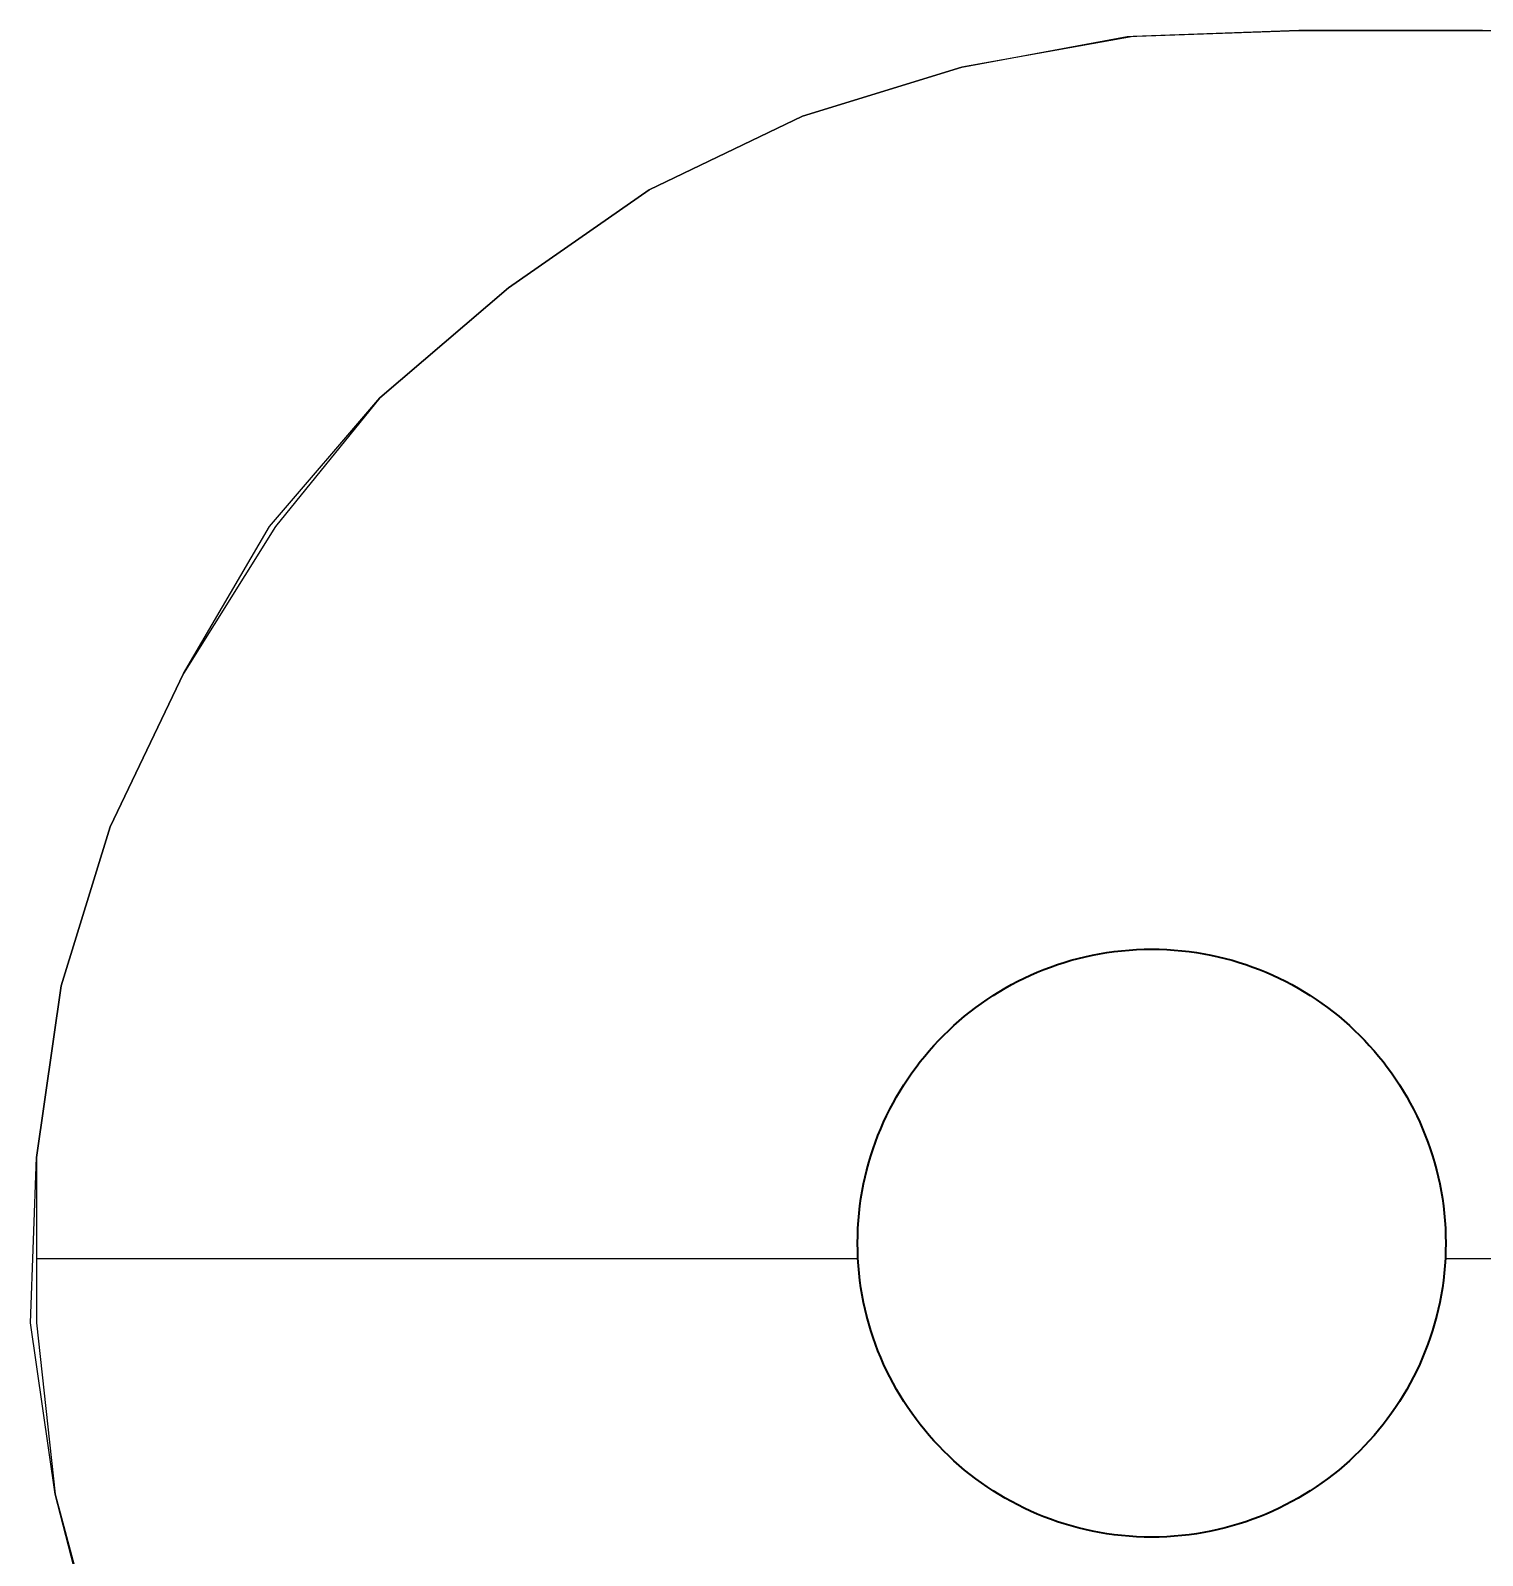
# Model space of a CAD drawing. Header units: millimetres. Extents: x -12.4 to 12.4, y -25.7 to 17.9.
# Drawn here: x -12.37 to -7.36, y -0.96 to 4.31 of the extents above; entities that cross this region are included whole.
import ezdxf

# ---------------------------------------------------------------- set-up
doc = ezdxf.new("R2010")
doc.units = ezdxf.units.MM
doc.layers.add('Default', color=7, linetype='Continuous', true_color=0x000000)

msp = doc.modelspace()

# ---------------------------------------------------------------- linework, layer by layer
at = {"layer": 'Default'}
for points in [[(-12.1391, -1.3229), (-12.2873, -0.7514), (-12.3719, -0.1587), (-12.3507, 0.4127), (-12.2661, 1.0054), (-12.0968, 1.5557), (-11.8428, 2.0849), (-11.5464, 2.5929), (-11.1654, 3.0374), (-10.7209, 3.4184), (-10.2341, 3.7571), (-9.7049, 4.0111), (-9.1546, 4.1804), (-8.5831, 4.2862), (-7.9904, 4.3074), (-7.3554, 4.3074), (7.4189, 4.3074)], [(-8.5619, 4.2862), (-9.1546, 4.1804)], [(-8.5619, 4.2862), (-9.1546, 4.1804)], [(-8.5619, 4.2862), (-9.1546, 4.1804)], [(-9.1546, 4.1804), (-8.5831, 4.2862)], [(-9.1546, 4.1804), (-8.5831, 4.2862)], [(-9.1546, 4.1804), (-8.5831, 4.2862)], [(-8.5831, 4.2862), (-7.9904, 4.3074)], [(-8.5831, 4.2862), (-7.9904, 4.3074)], [(-8.5831, 4.2862), (-7.9904, 4.3074)], [(-7.9904, 4.3074), (-8.5619, 4.2862)], [(-7.9904, 4.3074), (-8.5619, 4.2862)], [(-7.9904, 4.3074), (-8.5619, 4.2862)], [(-7.3554, 4.3074), (-7.9904, 4.3074)], [(-7.3554, 4.3074), (-7.9904, 4.3074)], [(-7.3554, 4.3074), (-7.9904, 4.3074)], [(-7.9904, 4.3074), (-7.3554, 4.3074)], [(-7.9904, 4.3074), (-7.3554, 4.3074)], [(-7.9904, 4.3074), (-7.3554, 4.3074)], [(-9.1546, 4.1804), (-9.7049, 4.0111)], [(-9.1546, 4.1804), (-9.7049, 4.0111)], [(-9.1546, 4.1804), (-9.7049, 4.0111)], [(-9.7049, 4.0111), (-9.1546, 4.1804)], [(-9.7049, 4.0111), (-9.1546, 4.1804)], [(-9.7049, 4.0111), (-9.1546, 4.1804)], [(-9.7049, 4.0111), (-10.2341, 3.7571)], [(-9.7049, 4.0111), (-10.2341, 3.7571)], [(-9.7049, 4.0111), (-10.2341, 3.7571)], [(-10.2341, 3.7571), (-9.7049, 4.0111)], [(-10.2341, 3.7571), (-9.7049, 4.0111)], [(-10.2341, 3.7571), (-9.7049, 4.0111)], [(-10.2341, 3.7571), (-10.7209, 3.4184)], [(-10.2341, 3.7571), (-10.7209, 3.4184)], [(-10.2341, 3.7571), (-10.7209, 3.4184)], [(-10.7209, 3.4184), (-10.2341, 3.7571)], [(-10.7209, 3.4184), (-10.2341, 3.7571)], [(-10.7209, 3.4184), (-10.2341, 3.7571)], [(-10.7209, 3.4184), (-11.1654, 3.0374)], [(-10.7209, 3.4184), (-11.1654, 3.0374)], [(-10.7209, 3.4184), (-11.1654, 3.0374)], [(-11.1654, 3.0374), (-10.7209, 3.4184)], [(-11.1654, 3.0374), (-10.7209, 3.4184)], [(-11.1654, 3.0374), (-10.7209, 3.4184)], [(-11.5464, 2.5929), (-11.1654, 3.0374)], [(-11.5464, 2.5929), (-11.1654, 3.0374)], [(-11.5464, 2.5929), (-11.1654, 3.0374)], [(-11.1654, 3.0374), (-11.5252, 2.5929)], [(-11.1654, 3.0374), (-11.5252, 2.5929)], [(-11.1654, 3.0374), (-11.5252, 2.5929)], [(-11.5252, 2.5929), (-11.8428, 2.0849)], [(-11.5252, 2.5929), (-11.8428, 2.0849)], [(-11.5252, 2.5929), (-11.8428, 2.0849)], [(-11.8428, 2.0849), (-11.5464, 2.5929)], [(-11.8428, 2.0849), (-11.5464, 2.5929)], [(-11.8428, 2.0849), (-11.5464, 2.5929)], [(-11.8428, 2.0849), (-12.0968, 1.5557)], [(-11.8428, 2.0849), (-12.0968, 1.5557)], [(-11.8428, 2.0849), (-12.0968, 1.5557)], [(-12.0968, 1.5557), (-11.8428, 2.0849)], [(-12.0968, 1.5557), (-11.8428, 2.0849)], [(-12.0968, 1.5557), (-11.8428, 2.0849)], [(-12.2661, 1.0054), (-12.0968, 1.5557)], [(-12.2661, 1.0054), (-12.0968, 1.5557)], [(-12.2661, 1.0054), (-12.0968, 1.5557)], [(-12.0968, 1.5557), (-12.2661, 1.0054)], [(-12.0968, 1.5557), (-12.2661, 1.0054)], [(-12.0968, 1.5557), (-12.2661, 1.0054)], [(-12.2661, 1.0054), (-12.3507, 0.4127)], [(-12.2661, 1.0054), (-12.3507, 0.4127)], [(-12.2661, 1.0054), (-12.3507, 0.4127)], [(-12.3507, 0.4127), (-12.2661, 1.0054)], [(-12.3507, 0.4127), (-12.2661, 1.0054)], [(-12.3507, 0.4127), (-12.2661, 1.0054)], [(-12.3719, -0.1587), (-12.3507, 0.4127)], [(-12.3719, -0.1587), (-12.3507, 0.4127)], [(-12.3719, -0.1587), (-12.3507, 0.4127)], [(-12.3507, 0.4127), (-12.3507, -0.1587)], [(-12.3507, 0.4127), (-12.3507, -0.1587)], [(-12.3507, 0.4127), (-12.3507, -0.1587)], [(-12.3507, 0.0635), (-9.5131, 0.0635)], [(-12.3507, 0.0635), (-9.5131, 0.0635)], [(-7.4838, 0.0635), (-7.3554, 0.0635)], [(-7.4838, 0.0635), (-5.9365, 0.0635)], [(-12.2873, -0.7514), (-12.3719, -0.1587)], [(-12.2873, -0.7514), (-12.3719, -0.1587)], [(-12.2873, -0.7514), (-12.3719, -0.1587)], [(-12.3507, -0.1587), (-12.2873, -0.7514)], [(-12.3507, -0.1587), (-12.2873, -0.7514)], [(-12.3507, -0.1587), (-12.2873, -0.7514)], [(-12.2873, -0.7514), (-12.1391, -1.3017)], [(-12.2873, -0.7514), (-12.1391, -1.3017)], [(-12.2873, -0.7514), (-12.1391, -1.3017)], [(-12.1391, -1.3229), (-12.2873, -0.7514)], [(-12.1391, -1.3229), (-12.2873, -0.7514)], [(-12.1391, -1.3229), (-12.2873, -0.7514)]]:
    msp.add_lwpolyline(points, dxfattribs=at)
at = {"layer": 'Default', "extrusion": (1, 0, 0)}
for points in [[(4.2862, 0), (4.2862, -1.6)], [(4.2862, 0), (4.2862, 3)], [(4.2968, 0), (4.2968, -1.6)], [(4.2968, 0), (4.2968, 3)], [(4.3074, 0), (4.3074, 3)], [(4.3074, 0), (4.3074, -1.6)], [(4.3074, 0), (4.3074, 3)], [(4.3074, 0), (4.3074, -1.6)], [(4.2333, 0), (4.2333, -1.6)], [(4.2333, 0), (4.2333, 3)], [(4.1804, 0), (4.1804, 3)], [(4.1804, 0), (4.1804, -1.6)], [(4.0957, 0), (4.0957, 3)], [(4.0957, 0), (4.0957, -1.6)], [(4.0111, 0), (4.0111, 3)], [(4.0111, 0), (4.0111, -1.6)], [(3.8841, 0), (3.8841, 3)], [(3.8841, 0), (3.8841, -1.6)], [(3.7571, 0), (3.7571, 3)], [(3.7571, 0), (3.7571, -1.6)], [(3.5878, 0), (3.5878, 3)], [(3.5878, 0), (3.5878, -1.6)], [(3.4184, 0), (3.4184, 3)], [(3.4184, 0), (3.4184, -1.6)], [(3.2279, 0), (3.2279, 3)], [(3.2279, 0), (3.2279, -1.6)], [(3.0374, 0), (3.0374, 3)], [(3.0374, 0), (3.0374, -1.6)], [(2.8152, 0), (2.8152, -1.6)], [(2.8152, 0), (2.8152, 3)], [(2.5929, 0), (2.5929, -1.6)], [(2.5929, 0), (2.5929, 3)], [(2.3389, 0), (2.3389, -1.6)], [(2.3389, 0), (2.3389, 3)], [(2.0849, 0), (2.0849, 3)], [(2.0849, 0), (2.0849, -1.6)], [(1.8203, 0), (1.8203, 3)], [(1.8203, 0), (1.8203, -1.6)], [(1.5557, 0), (1.5557, -1.6)], [(1.5557, 0), (1.5557, 3)], [(1.2806, 0), (1.2806, 3)], [(1.2806, 0), (1.2806, -1.6)], [(1.1324, 0), (1.1324, 3)], [(1.1324, 0), (1.1324, -1.6)], [(1.0054, 0), (1.0054, 3)], [(1.0054, 0), (1.0054, -1.6)], [(0.7091, 0), (0.7091, 3)], [(0.7091, 0), (0.7091, -1.6)], [(0.4127, 0), (0.4127, 3)], [(0.4127, 0), (0.4127, -1.6)], [(0.127, 0), (0.127, -1.6)], [(0.127, 0), (0.127, 3)], [(0.1164, 0), (0.1164, 3)], [(0.1164, 0), (0.1164, -1.6)], [(0.1164, 0), (0.1164, 3)], [(0.1164, 0), (0.1164, -1.6)], [(-0.1587, 0), (-0.1587, -1.6)], [(-0.1587, 0), (-0.1587, 3)], [(-0.4551, 0), (-0.4551, -1.6)], [(-0.4551, 0), (-0.4551, 3)], [(-0.7514, 0), (-0.7514, 3)], [(-0.7514, 0), (-0.7514, -1.6)], [(-0.8996, 0), (-0.8996, 3)], [(-0.8996, 0), (-0.8996, -1.6)]]:
    msp.add_lwpolyline(points, dxfattribs=at)
at = {"layer": 'Default'}
for points in [[(-7.4824, 0.1164), (-7.4827, 0.0902), (-7.4837, 0.0641), (-7.4854, 0.0382), (-7.4877, 0.0125), (-7.4906, -0.013), (-7.4941, -0.0383), (-7.4983, -0.0634), (-7.5031, -0.0883), (-7.5084, -0.113), (-7.5144, -0.1375), (-7.521, -0.1617), (-7.5281, -0.1857), (-7.5358, -0.2094), (-7.5441, -0.2329), (-7.5529, -0.2561), (-7.5623, -0.2791), (-7.5722, -0.3017), (-7.5826, -0.3241), (-7.5936, -0.3461), (-7.605, -0.3679), (-7.617, -0.3893), (-7.6295, -0.4104), (-7.6425, -0.4312), (-7.6559, -0.4516), (-7.6699, -0.4717), (-7.6843, -0.4915), (-7.6991, -0.5108), (-7.7144, -0.5299), (-7.7302, -0.5485), (-7.7464, -0.5667), (-7.763, -0.5846), (-7.78, -0.602), (-7.7974, -0.619), (-7.8153, -0.6356), (-7.8335, -0.6518), (-7.8521, -0.6676), (-7.8712, -0.6829), (-7.8905, -0.6977), (-7.9103, -0.7121), (-7.9304, -0.7261), (-7.9508, -0.7395), (-7.9716, -0.7525), (-7.9927, -0.765), (-8.0141, -0.777), (-8.0359, -0.7884), (-8.0579, -0.7994), (-8.0803, -0.8098), (-8.1029, -0.8197), (-8.1259, -0.8291), (-8.1491, -0.8379), (-8.1726, -0.8462), (-8.1963, -0.8539), (-8.2203, -0.861), (-8.2445, -0.8676), (-8.269, -0.8736), (-8.2937, -0.8789), (-8.3186, -0.8837), (-8.3437, -0.8879), (-8.369, -0.8914), (-8.3945, -0.8943), (-8.4202, -0.8966), (-8.4461, -0.8983), (-8.4722, -0.8993), (-8.4984, -0.8996), (-8.5246, -0.8993), (-8.5507, -0.8983), (-8.5766, -0.8966), (-8.6023, -0.8943), (-8.6278, -0.8914), (-8.6531, -0.8879), (-8.6783, -0.8837), (-8.7032, -0.8789), (-8.7279, -0.8736), (-8.7523, -0.8676), (-8.7766, -0.861), (-8.8005, -0.8539), (-8.8243, -0.8462), (-8.8478, -0.8379), (-8.871, -0.8291), (-8.8939, -0.8197), (-8.9165, -0.8098), (-8.9389, -0.7994), (-8.961, -0.7884), (-8.9827, -0.777), (-9.0041, -0.765), (-9.0252, -0.7525), (-9.046, -0.7395), (-9.0665, -0.7261), (-9.0866, -0.7121), (-9.1063, -0.6977), (-9.1257, -0.6829), (-9.1447, -0.6676), (-9.1633, -0.6518), (-9.1816, -0.6356), (-9.1994, -0.619), (-9.2168, -0.602), (-9.2339, -0.5846), (-9.2505, -0.5667), (-9.2667, -0.5485), (-9.2824, -0.5299), (-9.2977, -0.5108), (-9.3126, -0.4915), (-9.327, -0.4717), (-9.3409, -0.4516), (-9.3544, -0.4312), (-9.3673, -0.4104), (-9.3798, -0.3893), (-9.3918, -0.3679), (-9.4033, -0.3461), (-9.4142, -0.3241), (-9.4247, -0.3017), (-9.4346, -0.2791), (-9.4439, -0.2561), (-9.4528, -0.2329), (-9.461, -0.2094), (-9.4687, -0.1857), (-9.4759, -0.1617), (-9.4824, -0.1375), (-9.4884, -0.113), (-9.4938, -0.0883), (-9.4985, -0.0634), (-9.5027, -0.0383), (-9.5063, -0.013), (-9.5092, 0.0125), (-9.5115, 0.0382), (-9.5131, 0.0641), (-9.5141, 0.0902), (-9.5144, 0.1164), (-9.5141, 0.1426), (-9.5131, 0.1687), (-9.5115, 0.1946), (-9.5092, 0.2203), (-9.5063, 0.2458), (-9.5027, 0.2711), (-9.4985, 0.2963), (-9.4938, 0.3212), (-9.4884, 0.3459), (-9.4824, 0.3703), (-9.4759, 0.3946), (-9.4687, 0.4185), (-9.461, 0.4423), (-9.4528, 0.4658), (-9.4439, 0.489), (-9.4346, 0.5119), (-9.4247, 0.5345), (-9.4142, 0.5569), (-9.4033, 0.579), (-9.3918, 0.6007), (-9.3798, 0.6221), (-9.3673, 0.6432), (-9.3544, 0.664), (-9.3409, 0.6845), (-9.327, 0.7046), (-9.3126, 0.7243), (-9.2977, 0.7437), (-9.2824, 0.7627), (-9.2667, 0.7813), (-9.2505, 0.7996), (-9.2339, 0.8174), (-9.2168, 0.8348), (-9.1994, 0.8519), (-9.1816, 0.8685), (-9.1633, 0.8847), (-9.1447, 0.9004), (-9.1257, 0.9157), (-9.1063, 0.9306), (-9.0866, 0.945), (-9.0665, 0.9589), (-9.046, 0.9724), (-9.0252, 0.9853), (-9.0041, 0.9978), (-8.9827, 1.0098), (-8.961, 1.0213), (-8.9389, 1.0322), (-8.9165, 1.0427), (-8.8939, 1.0526), (-8.871, 1.0619), (-8.8478, 1.0708), (-8.8243, 1.079), (-8.8005, 1.0867), (-8.7766, 1.0939), (-8.7523, 1.1004), (-8.7279, 1.1064), (-8.7032, 1.1118), (-8.6783, 1.1165), (-8.6531, 1.1207), (-8.6278, 1.1243), (-8.6023, 1.1272), (-8.5766, 1.1295), (-8.5507, 1.1311), (-8.5246, 1.1321), (-8.4984, 1.1324), (-8.4722, 1.1321), (-8.4461, 1.1311), (-8.4202, 1.1295), (-8.3945, 1.1272), (-8.369, 1.1243), (-8.3437, 1.1207), (-8.3186, 1.1165), (-8.2937, 1.1118), (-8.269, 1.1064), (-8.2445, 1.1004), (-8.2203, 1.0939), (-8.1963, 1.0867), (-8.1726, 1.079), (-8.1491, 1.0708), (-8.1259, 1.0619), (-8.1029, 1.0526), (-8.0803, 1.0427), (-8.0579, 1.0322), (-8.0359, 1.0213), (-8.0141, 1.0098), (-7.9927, 0.9978), (-7.9716, 0.9853), (-7.9508, 0.9724), (-7.9304, 0.9589), (-7.9103, 0.945), (-7.8905, 0.9306), (-7.8712, 0.9157), (-7.8521, 0.9004), (-7.8335, 0.8847), (-7.8153, 0.8685), (-7.7974, 0.8519), (-7.78, 0.8348), (-7.763, 0.8174), (-7.7464, 0.7996), (-7.7302, 0.7813), (-7.7144, 0.7627), (-7.6991, 0.7437), (-7.6843, 0.7243), (-7.6699, 0.7046), (-7.6559, 0.6845), (-7.6425, 0.664), (-7.6295, 0.6432), (-7.617, 0.6221), (-7.605, 0.6007), (-7.5936, 0.579), (-7.5826, 0.5569), (-7.5722, 0.5345), (-7.5623, 0.5119), (-7.5529, 0.489), (-7.5441, 0.4658), (-7.5358, 0.4423), (-7.5281, 0.4185), (-7.521, 0.3946), (-7.5144, 0.3703), (-7.5084, 0.3459), (-7.5031, 0.3212), (-7.4983, 0.2963), (-7.4941, 0.2711), (-7.4906, 0.2458), (-7.4877, 0.2203), (-7.4854, 0.1946), (-7.4837, 0.1687), (-7.4827, 0.1426)], [(-7.4824, 0.1164), (-7.4827, 0.0902), (-7.4837, 0.0641), (-7.4854, 0.0382), (-7.4877, 0.0125), (-7.4906, -0.013), (-7.4941, -0.0383), (-7.4983, -0.0634), (-7.5031, -0.0883), (-7.5084, -0.113), (-7.5144, -0.1375), (-7.521, -0.1617), (-7.5281, -0.1857), (-7.5358, -0.2094), (-7.5441, -0.2329), (-7.5529, -0.2561), (-7.5623, -0.2791), (-7.5722, -0.3017), (-7.5826, -0.3241), (-7.5936, -0.3461), (-7.605, -0.3679), (-7.617, -0.3893), (-7.6295, -0.4104), (-7.6425, -0.4312), (-7.6559, -0.4516), (-7.6699, -0.4717), (-7.6843, -0.4915), (-7.6991, -0.5108), (-7.7144, -0.5299), (-7.7302, -0.5485), (-7.7464, -0.5667), (-7.763, -0.5846), (-7.78, -0.602), (-7.7974, -0.619), (-7.8153, -0.6356), (-7.8335, -0.6518), (-7.8521, -0.6676), (-7.8712, -0.6829), (-7.8905, -0.6977), (-7.9103, -0.7121), (-7.9304, -0.7261), (-7.9508, -0.7395), (-7.9716, -0.7525), (-7.9927, -0.765), (-8.0141, -0.777), (-8.0359, -0.7884), (-8.0579, -0.7994), (-8.0803, -0.8098), (-8.1029, -0.8197), (-8.1259, -0.8291), (-8.1491, -0.8379), (-8.1726, -0.8462), (-8.1963, -0.8539), (-8.2203, -0.861), (-8.2445, -0.8676), (-8.269, -0.8736), (-8.2937, -0.8789), (-8.3186, -0.8837), (-8.3437, -0.8879), (-8.369, -0.8914), (-8.3945, -0.8943), (-8.4202, -0.8966), (-8.4461, -0.8983), (-8.4722, -0.8993), (-8.4984, -0.8996), (-8.5246, -0.8993), (-8.5507, -0.8983), (-8.5766, -0.8966), (-8.6023, -0.8943), (-8.6278, -0.8914), (-8.6531, -0.8879), (-8.6783, -0.8837), (-8.7032, -0.8789), (-8.7279, -0.8736), (-8.7523, -0.8676), (-8.7766, -0.861), (-8.8005, -0.8539), (-8.8243, -0.8462), (-8.8478, -0.8379), (-8.871, -0.8291), (-8.8939, -0.8197), (-8.9165, -0.8098), (-8.9389, -0.7994), (-8.961, -0.7884), (-8.9827, -0.777), (-9.0041, -0.765), (-9.0252, -0.7525), (-9.046, -0.7395), (-9.0665, -0.7261), (-9.0866, -0.7121), (-9.1063, -0.6977), (-9.1257, -0.6829), (-9.1447, -0.6676), (-9.1633, -0.6518), (-9.1816, -0.6356), (-9.1994, -0.619), (-9.2168, -0.602), (-9.2339, -0.5846), (-9.2505, -0.5667), (-9.2667, -0.5485), (-9.2824, -0.5299), (-9.2977, -0.5108), (-9.3126, -0.4915), (-9.327, -0.4717), (-9.3409, -0.4516), (-9.3544, -0.4312), (-9.3673, -0.4104), (-9.3798, -0.3893), (-9.3918, -0.3679), (-9.4033, -0.3461), (-9.4142, -0.3241), (-9.4247, -0.3017), (-9.4346, -0.2791), (-9.4439, -0.2561), (-9.4528, -0.2329), (-9.461, -0.2094), (-9.4687, -0.1857), (-9.4759, -0.1617), (-9.4824, -0.1375), (-9.4884, -0.113), (-9.4938, -0.0883), (-9.4985, -0.0634), (-9.5027, -0.0383), (-9.5063, -0.013), (-9.5092, 0.0125), (-9.5115, 0.0382), (-9.5131, 0.0641), (-9.5141, 0.0902), (-9.5144, 0.1164), (-9.5141, 0.1426), (-9.5131, 0.1687), (-9.5115, 0.1946), (-9.5092, 0.2203), (-9.5063, 0.2458), (-9.5027, 0.2711), (-9.4985, 0.2963), (-9.4938, 0.3212), (-9.4884, 0.3459), (-9.4824, 0.3703), (-9.4759, 0.3946), (-9.4687, 0.4185), (-9.461, 0.4423), (-9.4528, 0.4658), (-9.4439, 0.489), (-9.4346, 0.5119), (-9.4247, 0.5345), (-9.4142, 0.5569), (-9.4033, 0.579), (-9.3918, 0.6007), (-9.3798, 0.6221), (-9.3673, 0.6432), (-9.3544, 0.664), (-9.3409, 0.6845), (-9.327, 0.7046), (-9.3126, 0.7243), (-9.2977, 0.7437), (-9.2824, 0.7627), (-9.2667, 0.7813), (-9.2505, 0.7996), (-9.2339, 0.8174), (-9.2168, 0.8348), (-9.1994, 0.8519), (-9.1816, 0.8685), (-9.1633, 0.8847), (-9.1447, 0.9004), (-9.1257, 0.9157), (-9.1063, 0.9306), (-9.0866, 0.945), (-9.0665, 0.9589), (-9.046, 0.9724), (-9.0252, 0.9853), (-9.0041, 0.9978), (-8.9827, 1.0098), (-8.961, 1.0213), (-8.9389, 1.0322), (-8.9165, 1.0427), (-8.8939, 1.0526), (-8.871, 1.0619), (-8.8478, 1.0708), (-8.8243, 1.079), (-8.8005, 1.0867), (-8.7766, 1.0939), (-8.7523, 1.1004), (-8.7279, 1.1064), (-8.7032, 1.1118), (-8.6783, 1.1165), (-8.6531, 1.1207), (-8.6278, 1.1243), (-8.6023, 1.1272), (-8.5766, 1.1295), (-8.5507, 1.1311), (-8.5246, 1.1321), (-8.4984, 1.1324), (-8.4722, 1.1321), (-8.4461, 1.1311), (-8.4202, 1.1295), (-8.3945, 1.1272), (-8.369, 1.1243), (-8.3437, 1.1207), (-8.3186, 1.1165), (-8.2937, 1.1118), (-8.269, 1.1064), (-8.2445, 1.1004), (-8.2203, 1.0939), (-8.1963, 1.0867), (-8.1726, 1.079), (-8.1491, 1.0708), (-8.1259, 1.0619), (-8.1029, 1.0526), (-8.0803, 1.0427), (-8.0579, 1.0322), (-8.0359, 1.0213), (-8.0141, 1.0098), (-7.9927, 0.9978), (-7.9716, 0.9853), (-7.9508, 0.9724), (-7.9304, 0.9589), (-7.9103, 0.945), (-7.8905, 0.9306), (-7.8712, 0.9157), (-7.8521, 0.9004), (-7.8335, 0.8847), (-7.8153, 0.8685), (-7.7974, 0.8519), (-7.78, 0.8348), (-7.763, 0.8174), (-7.7464, 0.7996), (-7.7302, 0.7813), (-7.7144, 0.7627), (-7.6991, 0.7437), (-7.6843, 0.7243), (-7.6699, 0.7046), (-7.6559, 0.6845), (-7.6425, 0.664), (-7.6295, 0.6432), (-7.617, 0.6221), (-7.605, 0.6007), (-7.5936, 0.579), (-7.5826, 0.5569), (-7.5722, 0.5345), (-7.5623, 0.5119), (-7.5529, 0.489), (-7.5441, 0.4658), (-7.5358, 0.4423), (-7.5281, 0.4185), (-7.521, 0.3946), (-7.5144, 0.3703), (-7.5084, 0.3459), (-7.5031, 0.3212), (-7.4983, 0.2963), (-7.4941, 0.2711), (-7.4906, 0.2458), (-7.4877, 0.2203), (-7.4854, 0.1946), (-7.4837, 0.1687), (-7.4827, 0.1426)], [(-7.4824, 0.1164), (-7.4827, 0.1426), (-7.4837, 0.1687), (-7.4854, 0.1946), (-7.4877, 0.2203), (-7.4906, 0.2458), (-7.4941, 0.2711), (-7.4983, 0.2963), (-7.5031, 0.3212), (-7.5084, 0.3459), (-7.5144, 0.3703), (-7.521, 0.3946), (-7.5281, 0.4185), (-7.5358, 0.4423), (-7.5441, 0.4658), (-7.5529, 0.489), (-7.5623, 0.5119), (-7.5722, 0.5345), (-7.5826, 0.5569), (-7.5936, 0.579), (-7.605, 0.6007), (-7.617, 0.6221), (-7.6295, 0.6432), (-7.6425, 0.664), (-7.6559, 0.6845), (-7.6699, 0.7046), (-7.6843, 0.7243), (-7.6991, 0.7437), (-7.7144, 0.7627), (-7.7302, 0.7813), (-7.7464, 0.7996), (-7.763, 0.8174), (-7.78, 0.8348), (-7.7974, 0.8519), (-7.8153, 0.8685), (-7.8335, 0.8847), (-7.8521, 0.9004), (-7.8712, 0.9157), (-7.8905, 0.9306), (-7.9103, 0.945), (-7.9304, 0.9589), (-7.9508, 0.9724), (-7.9716, 0.9853), (-7.9927, 0.9978), (-8.0141, 1.0098), (-8.0359, 1.0213), (-8.0579, 1.0322), (-8.0803, 1.0427), (-8.1029, 1.0526), (-8.1259, 1.0619), (-8.1491, 1.0708), (-8.1726, 1.079), (-8.1963, 1.0867), (-8.2203, 1.0939), (-8.2445, 1.1004), (-8.269, 1.1064), (-8.2937, 1.1118), (-8.3186, 1.1165), (-8.3437, 1.1207), (-8.369, 1.1243), (-8.3945, 1.1272), (-8.4202, 1.1295), (-8.4461, 1.1311), (-8.4722, 1.1321), (-8.4984, 1.1324), (-8.5246, 1.1321), (-8.5507, 1.1311), (-8.5766, 1.1295), (-8.6023, 1.1272), (-8.6278, 1.1243), (-8.6531, 1.1207), (-8.6783, 1.1165), (-8.7032, 1.1118), (-8.7279, 1.1064), (-8.7523, 1.1004), (-8.7766, 1.0939), (-8.8005, 1.0867), (-8.8243, 1.079), (-8.8478, 1.0708), (-8.871, 1.0619), (-8.8939, 1.0526), (-8.9165, 1.0427), (-8.9389, 1.0322), (-8.961, 1.0213), (-8.9827, 1.0098), (-9.0041, 0.9978), (-9.0252, 0.9853), (-9.046, 0.9724), (-9.0665, 0.9589), (-9.0866, 0.945), (-9.1063, 0.9306), (-9.1257, 0.9157), (-9.1447, 0.9004), (-9.1633, 0.8847), (-9.1816, 0.8685), (-9.1994, 0.8519), (-9.2168, 0.8348), (-9.2339, 0.8174), (-9.2505, 0.7996), (-9.2667, 0.7813), (-9.2824, 0.7627), (-9.2977, 0.7437), (-9.3126, 0.7243), (-9.327, 0.7046), (-9.3409, 0.6845), (-9.3544, 0.664), (-9.3673, 0.6432), (-9.3798, 0.6221), (-9.3918, 0.6007), (-9.4033, 0.579), (-9.4142, 0.5569), (-9.4247, 0.5345), (-9.4346, 0.5119), (-9.4439, 0.489), (-9.4528, 0.4658), (-9.461, 0.4423), (-9.4687, 0.4185), (-9.4759, 0.3946), (-9.4824, 0.3703), (-9.4884, 0.3459), (-9.4938, 0.3212), (-9.4985, 0.2963), (-9.5027, 0.2711), (-9.5063, 0.2458), (-9.5092, 0.2203), (-9.5115, 0.1946), (-9.5131, 0.1687), (-9.5141, 0.1426), (-9.5144, 0.1164), (-9.5141, 0.0902), (-9.5131, 0.0641), (-9.5115, 0.0382), (-9.5092, 0.0125), (-9.5063, -0.013), (-9.5027, -0.0383), (-9.4985, -0.0634), (-9.4938, -0.0883), (-9.4884, -0.113), (-9.4824, -0.1375), (-9.4759, -0.1617), (-9.4687, -0.1857), (-9.461, -0.2094), (-9.4528, -0.2329), (-9.4439, -0.2561), (-9.4346, -0.2791), (-9.4247, -0.3017), (-9.4142, -0.3241), (-9.4033, -0.3461), (-9.3918, -0.3679), (-9.3798, -0.3893), (-9.3673, -0.4104), (-9.3544, -0.4312), (-9.3409, -0.4516), (-9.327, -0.4717), (-9.3126, -0.4915), (-9.2977, -0.5108), (-9.2824, -0.5299), (-9.2667, -0.5485), (-9.2505, -0.5667), (-9.2339, -0.5846), (-9.2168, -0.602), (-9.1994, -0.619), (-9.1816, -0.6356), (-9.1633, -0.6518), (-9.1447, -0.6676), (-9.1257, -0.6829), (-9.1063, -0.6977), (-9.0866, -0.7121), (-9.0665, -0.7261), (-9.046, -0.7395), (-9.0252, -0.7525), (-9.0041, -0.765), (-8.9827, -0.777), (-8.961, -0.7884), (-8.9389, -0.7994), (-8.9165, -0.8098), (-8.8939, -0.8197), (-8.871, -0.8291), (-8.8478, -0.8379), (-8.8243, -0.8462), (-8.8005, -0.8539), (-8.7766, -0.861), (-8.7523, -0.8676), (-8.7279, -0.8736), (-8.7032, -0.8789), (-8.6783, -0.8837), (-8.6531, -0.8879), (-8.6278, -0.8914), (-8.6023, -0.8943), (-8.5766, -0.8966), (-8.5507, -0.8983), (-8.5246, -0.8993), (-8.4984, -0.8996), (-8.4722, -0.8993), (-8.4461, -0.8983), (-8.4202, -0.8966), (-8.3945, -0.8943), (-8.369, -0.8914), (-8.3437, -0.8879), (-8.3186, -0.8837), (-8.2937, -0.8789), (-8.269, -0.8736), (-8.2445, -0.8676), (-8.2203, -0.861), (-8.1963, -0.8539), (-8.1726, -0.8462), (-8.1491, -0.8379), (-8.1259, -0.8291), (-8.1029, -0.8197), (-8.0803, -0.8098), (-8.0579, -0.7994), (-8.0359, -0.7884), (-8.0141, -0.777), (-7.9927, -0.765), (-7.9716, -0.7525), (-7.9508, -0.7395), (-7.9304, -0.7261), (-7.9103, -0.7121), (-7.8905, -0.6977), (-7.8712, -0.6829), (-7.8521, -0.6676), (-7.8335, -0.6518), (-7.8153, -0.6356), (-7.7974, -0.619), (-7.78, -0.602), (-7.763, -0.5846), (-7.7464, -0.5667), (-7.7302, -0.5485), (-7.7144, -0.5299), (-7.6991, -0.5108), (-7.6843, -0.4915), (-7.6699, -0.4717), (-7.6559, -0.4516), (-7.6425, -0.4312), (-7.6295, -0.4104), (-7.617, -0.3893), (-7.605, -0.3679), (-7.5936, -0.3461), (-7.5826, -0.3241), (-7.5722, -0.3017), (-7.5623, -0.2791), (-7.5529, -0.2561), (-7.5441, -0.2329), (-7.5358, -0.2094), (-7.5281, -0.1857), (-7.521, -0.1617), (-7.5144, -0.1375), (-7.5084, -0.113), (-7.5031, -0.0883), (-7.4983, -0.0634), (-7.4941, -0.0383), (-7.4906, -0.013), (-7.4877, 0.0125), (-7.4854, 0.0382), (-7.4837, 0.0641), (-7.4827, 0.0902)], [(-7.4824, 0.1164), (-7.4827, 0.1426), (-7.4837, 0.1687), (-7.4854, 0.1946), (-7.4877, 0.2203), (-7.4906, 0.2458), (-7.4941, 0.2711), (-7.4983, 0.2963), (-7.5031, 0.3212), (-7.5084, 0.3459), (-7.5144, 0.3703), (-7.521, 0.3946), (-7.5281, 0.4185), (-7.5358, 0.4423), (-7.5441, 0.4658), (-7.5529, 0.489), (-7.5623, 0.5119), (-7.5722, 0.5345), (-7.5826, 0.5569), (-7.5936, 0.579), (-7.605, 0.6007), (-7.617, 0.6221), (-7.6295, 0.6432), (-7.6425, 0.664), (-7.6559, 0.6845), (-7.6699, 0.7046), (-7.6843, 0.7243), (-7.6991, 0.7437), (-7.7144, 0.7627), (-7.7302, 0.7813), (-7.7464, 0.7996), (-7.763, 0.8174), (-7.78, 0.8348), (-7.7974, 0.8519), (-7.8153, 0.8685), (-7.8335, 0.8847), (-7.8521, 0.9004), (-7.8712, 0.9157), (-7.8905, 0.9306), (-7.9103, 0.945), (-7.9304, 0.9589), (-7.9508, 0.9724), (-7.9716, 0.9853), (-7.9927, 0.9978), (-8.0141, 1.0098), (-8.0359, 1.0213), (-8.0579, 1.0322), (-8.0803, 1.0427), (-8.1029, 1.0526), (-8.1259, 1.0619), (-8.1491, 1.0708), (-8.1726, 1.079), (-8.1963, 1.0867), (-8.2203, 1.0939), (-8.2445, 1.1004), (-8.269, 1.1064), (-8.2937, 1.1118), (-8.3186, 1.1165), (-8.3437, 1.1207), (-8.369, 1.1243), (-8.3945, 1.1272), (-8.4202, 1.1295), (-8.4461, 1.1311), (-8.4722, 1.1321), (-8.4984, 1.1324), (-8.5246, 1.1321), (-8.5507, 1.1311), (-8.5766, 1.1295), (-8.6023, 1.1272), (-8.6278, 1.1243), (-8.6531, 1.1207), (-8.6783, 1.1165), (-8.7032, 1.1118), (-8.7279, 1.1064), (-8.7523, 1.1004), (-8.7766, 1.0939), (-8.8005, 1.0867), (-8.8243, 1.079), (-8.8478, 1.0708), (-8.871, 1.0619), (-8.8939, 1.0526), (-8.9165, 1.0427), (-8.9389, 1.0322), (-8.961, 1.0213), (-8.9827, 1.0098), (-9.0041, 0.9978), (-9.0252, 0.9853), (-9.046, 0.9724), (-9.0665, 0.9589), (-9.0866, 0.945), (-9.1063, 0.9306), (-9.1257, 0.9157), (-9.1447, 0.9004), (-9.1633, 0.8847), (-9.1816, 0.8685), (-9.1994, 0.8519), (-9.2168, 0.8348), (-9.2339, 0.8174), (-9.2505, 0.7996), (-9.2667, 0.7813), (-9.2824, 0.7627), (-9.2977, 0.7437), (-9.3126, 0.7243), (-9.327, 0.7046), (-9.3409, 0.6845), (-9.3544, 0.664), (-9.3673, 0.6432), (-9.3798, 0.6221), (-9.3918, 0.6007), (-9.4033, 0.579), (-9.4142, 0.5569), (-9.4247, 0.5345), (-9.4346, 0.5119), (-9.4439, 0.489), (-9.4528, 0.4658), (-9.461, 0.4423), (-9.4687, 0.4185), (-9.4759, 0.3946), (-9.4824, 0.3703), (-9.4884, 0.3459), (-9.4938, 0.3212), (-9.4985, 0.2963), (-9.5027, 0.2711), (-9.5063, 0.2458), (-9.5092, 0.2203), (-9.5115, 0.1946), (-9.5131, 0.1687), (-9.5141, 0.1426), (-9.5144, 0.1164), (-9.5141, 0.0902), (-9.5131, 0.0641), (-9.5115, 0.0382), (-9.5092, 0.0125), (-9.5063, -0.013), (-9.5027, -0.0383), (-9.4985, -0.0634), (-9.4938, -0.0883), (-9.4884, -0.113), (-9.4824, -0.1375), (-9.4759, -0.1617), (-9.4687, -0.1857), (-9.461, -0.2094), (-9.4528, -0.2329), (-9.4439, -0.2561), (-9.4346, -0.2791), (-9.4247, -0.3017), (-9.4142, -0.3241), (-9.4033, -0.3461), (-9.3918, -0.3679), (-9.3798, -0.3893), (-9.3673, -0.4104), (-9.3544, -0.4312), (-9.3409, -0.4516), (-9.327, -0.4717), (-9.3126, -0.4915), (-9.2977, -0.5108), (-9.2824, -0.5299), (-9.2667, -0.5485), (-9.2505, -0.5667), (-9.2339, -0.5846), (-9.2168, -0.602), (-9.1994, -0.619), (-9.1816, -0.6356), (-9.1633, -0.6518), (-9.1447, -0.6676), (-9.1257, -0.6829), (-9.1063, -0.6977), (-9.0866, -0.7121), (-9.0665, -0.7261), (-9.046, -0.7395), (-9.0252, -0.7525), (-9.0041, -0.765), (-8.9827, -0.777), (-8.961, -0.7884), (-8.9389, -0.7994), (-8.9165, -0.8098), (-8.8939, -0.8197), (-8.871, -0.8291), (-8.8478, -0.8379), (-8.8243, -0.8462), (-8.8005, -0.8539), (-8.7766, -0.861), (-8.7523, -0.8676), (-8.7279, -0.8736), (-8.7032, -0.8789), (-8.6783, -0.8837), (-8.6531, -0.8879), (-8.6278, -0.8914), (-8.6023, -0.8943), (-8.5766, -0.8966), (-8.5507, -0.8983), (-8.5246, -0.8993), (-8.4984, -0.8996), (-8.4722, -0.8993), (-8.4461, -0.8983), (-8.4202, -0.8966), (-8.3945, -0.8943), (-8.369, -0.8914), (-8.3437, -0.8879), (-8.3186, -0.8837), (-8.2937, -0.8789), (-8.269, -0.8736), (-8.2445, -0.8676), (-8.2203, -0.861), (-8.1963, -0.8539), (-8.1726, -0.8462), (-8.1491, -0.8379), (-8.1259, -0.8291), (-8.1029, -0.8197), (-8.0803, -0.8098), (-8.0579, -0.7994), (-8.0359, -0.7884), (-8.0141, -0.777), (-7.9927, -0.765), (-7.9716, -0.7525), (-7.9508, -0.7395), (-7.9304, -0.7261), (-7.9103, -0.7121), (-7.8905, -0.6977), (-7.8712, -0.6829), (-7.8521, -0.6676), (-7.8335, -0.6518), (-7.8153, -0.6356), (-7.7974, -0.619), (-7.78, -0.602), (-7.763, -0.5846), (-7.7464, -0.5667), (-7.7302, -0.5485), (-7.7144, -0.5299), (-7.6991, -0.5108), (-7.6843, -0.4915), (-7.6699, -0.4717), (-7.6559, -0.4516), (-7.6425, -0.4312), (-7.6295, -0.4104), (-7.617, -0.3893), (-7.605, -0.3679), (-7.5936, -0.3461), (-7.5826, -0.3241), (-7.5722, -0.3017), (-7.5623, -0.2791), (-7.5529, -0.2561), (-7.5441, -0.2329), (-7.5358, -0.2094), (-7.5281, -0.1857), (-7.521, -0.1617), (-7.5144, -0.1375), (-7.5084, -0.113), (-7.5031, -0.0883), (-7.4983, -0.0634), (-7.4941, -0.0383), (-7.4906, -0.013), (-7.4877, 0.0125), (-7.4854, 0.0382), (-7.4837, 0.0641), (-7.4827, 0.0902)], [(-7.4824, 0.1164), (-7.4827, 0.1426), (-7.4837, 0.1687), (-7.4854, 0.1946), (-7.4877, 0.2203), (-7.4906, 0.2458), (-7.4941, 0.2711), (-7.4983, 0.2963), (-7.5031, 0.3212), (-7.5084, 0.3459), (-7.5144, 0.3703), (-7.521, 0.3946), (-7.5281, 0.4185), (-7.5358, 0.4423), (-7.5441, 0.4658), (-7.5529, 0.489), (-7.5623, 0.5119), (-7.5722, 0.5345), (-7.5826, 0.5569), (-7.5936, 0.579), (-7.605, 0.6007), (-7.617, 0.6221), (-7.6295, 0.6432), (-7.6425, 0.664), (-7.6559, 0.6845), (-7.6699, 0.7046), (-7.6843, 0.7243), (-7.6991, 0.7437), (-7.7144, 0.7627), (-7.7302, 0.7813), (-7.7464, 0.7996), (-7.763, 0.8174), (-7.78, 0.8348), (-7.7974, 0.8519), (-7.8153, 0.8685), (-7.8335, 0.8847), (-7.8521, 0.9004), (-7.8712, 0.9157), (-7.8905, 0.9306), (-7.9103, 0.945), (-7.9304, 0.9589), (-7.9508, 0.9724), (-7.9716, 0.9853), (-7.9927, 0.9978), (-8.0141, 1.0098), (-8.0359, 1.0213), (-8.0579, 1.0322), (-8.0803, 1.0427), (-8.1029, 1.0526), (-8.1259, 1.0619), (-8.1491, 1.0708), (-8.1726, 1.079), (-8.1963, 1.0867), (-8.2203, 1.0939), (-8.2445, 1.1004), (-8.269, 1.1064), (-8.2937, 1.1118), (-8.3186, 1.1165), (-8.3437, 1.1207), (-8.369, 1.1243), (-8.3945, 1.1272), (-8.4202, 1.1295), (-8.4461, 1.1311), (-8.4722, 1.1321), (-8.4984, 1.1324), (-8.5246, 1.1321), (-8.5507, 1.1311), (-8.5766, 1.1295), (-8.6023, 1.1272), (-8.6278, 1.1243), (-8.6531, 1.1207), (-8.6783, 1.1165), (-8.7032, 1.1118), (-8.7279, 1.1064), (-8.7523, 1.1004), (-8.7766, 1.0939), (-8.8005, 1.0867), (-8.8243, 1.079), (-8.8478, 1.0708), (-8.871, 1.0619), (-8.8939, 1.0526), (-8.9165, 1.0427), (-8.9389, 1.0322), (-8.961, 1.0213), (-8.9827, 1.0098), (-9.0041, 0.9978), (-9.0252, 0.9853), (-9.046, 0.9724), (-9.0665, 0.9589), (-9.0866, 0.945), (-9.1063, 0.9306), (-9.1257, 0.9157), (-9.1447, 0.9004), (-9.1633, 0.8847), (-9.1816, 0.8685), (-9.1994, 0.8519), (-9.2168, 0.8348), (-9.2339, 0.8174), (-9.2505, 0.7996), (-9.2667, 0.7813), (-9.2824, 0.7627), (-9.2977, 0.7437), (-9.3126, 0.7243), (-9.327, 0.7046), (-9.3409, 0.6845), (-9.3544, 0.664), (-9.3673, 0.6432), (-9.3798, 0.6221), (-9.3918, 0.6007), (-9.4033, 0.579), (-9.4142, 0.5569), (-9.4247, 0.5345), (-9.4346, 0.5119), (-9.4439, 0.489), (-9.4528, 0.4658), (-9.461, 0.4423), (-9.4687, 0.4185), (-9.4759, 0.3946), (-9.4824, 0.3703), (-9.4884, 0.3459), (-9.4938, 0.3212), (-9.4985, 0.2963), (-9.5027, 0.2711), (-9.5063, 0.2458), (-9.5092, 0.2203), (-9.5115, 0.1946), (-9.5131, 0.1687), (-9.5141, 0.1426), (-9.5144, 0.1164), (-9.5141, 0.0902), (-9.5131, 0.0641), (-9.5115, 0.0382), (-9.5092, 0.0125), (-9.5063, -0.013), (-9.5027, -0.0383), (-9.4985, -0.0634), (-9.4938, -0.0883), (-9.4884, -0.113), (-9.4824, -0.1375), (-9.4759, -0.1617), (-9.4687, -0.1857), (-9.461, -0.2094), (-9.4528, -0.2329), (-9.4439, -0.2561), (-9.4346, -0.2791), (-9.4247, -0.3017), (-9.4142, -0.3241), (-9.4033, -0.3461), (-9.3918, -0.3679), (-9.3798, -0.3893), (-9.3673, -0.4104), (-9.3544, -0.4312), (-9.3409, -0.4516), (-9.327, -0.4717), (-9.3126, -0.4915), (-9.2977, -0.5108), (-9.2824, -0.5299), (-9.2667, -0.5485), (-9.2505, -0.5667), (-9.2339, -0.5846), (-9.2168, -0.602), (-9.1994, -0.619), (-9.1816, -0.6356), (-9.1633, -0.6518), (-9.1447, -0.6676), (-9.1257, -0.6829), (-9.1063, -0.6977), (-9.0866, -0.7121), (-9.0665, -0.7261), (-9.046, -0.7395), (-9.0252, -0.7525), (-9.0041, -0.765), (-8.9827, -0.777), (-8.961, -0.7884), (-8.9389, -0.7994), (-8.9165, -0.8098), (-8.8939, -0.8197), (-8.871, -0.8291), (-8.8478, -0.8379), (-8.8243, -0.8462), (-8.8005, -0.8539), (-8.7766, -0.861), (-8.7523, -0.8676), (-8.7279, -0.8736), (-8.7032, -0.8789), (-8.6783, -0.8837), (-8.6531, -0.8879), (-8.6278, -0.8914), (-8.6023, -0.8943), (-8.5766, -0.8966), (-8.5507, -0.8983), (-8.5246, -0.8993), (-8.4984, -0.8996), (-8.4722, -0.8993), (-8.4461, -0.8983), (-8.4202, -0.8966), (-8.3945, -0.8943), (-8.369, -0.8914), (-8.3437, -0.8879), (-8.3186, -0.8837), (-8.2937, -0.8789), (-8.269, -0.8736), (-8.2445, -0.8676), (-8.2203, -0.861), (-8.1963, -0.8539), (-8.1726, -0.8462), (-8.1491, -0.8379), (-8.1259, -0.8291), (-8.1029, -0.8197), (-8.0803, -0.8098), (-8.0579, -0.7994), (-8.0359, -0.7884), (-8.0141, -0.777), (-7.9927, -0.765), (-7.9716, -0.7525), (-7.9508, -0.7395), (-7.9304, -0.7261), (-7.9103, -0.7121), (-7.8905, -0.6977), (-7.8712, -0.6829), (-7.8521, -0.6676), (-7.8335, -0.6518), (-7.8153, -0.6356), (-7.7974, -0.619), (-7.78, -0.602), (-7.763, -0.5846), (-7.7464, -0.5667), (-7.7302, -0.5485), (-7.7144, -0.5299), (-7.6991, -0.5108), (-7.6843, -0.4915), (-7.6699, -0.4717), (-7.6559, -0.4516), (-7.6425, -0.4312), (-7.6295, -0.4104), (-7.617, -0.3893), (-7.605, -0.3679), (-7.5936, -0.3461), (-7.5826, -0.3241), (-7.5722, -0.3017), (-7.5623, -0.2791), (-7.5529, -0.2561), (-7.5441, -0.2329), (-7.5358, -0.2094), (-7.5281, -0.1857), (-7.521, -0.1617), (-7.5144, -0.1375), (-7.5084, -0.113), (-7.5031, -0.0883), (-7.4983, -0.0634), (-7.4941, -0.0383), (-7.4906, -0.013), (-7.4877, 0.0125), (-7.4854, 0.0382), (-7.4837, 0.0641), (-7.4827, 0.0902)], [(-7.4824, 0.1164), (-7.4827, 0.1426), (-7.4837, 0.1687), (-7.4854, 0.1946), (-7.4877, 0.2203), (-7.4906, 0.2458), (-7.4941, 0.2711), (-7.4983, 0.2963), (-7.5031, 0.3212), (-7.5084, 0.3459), (-7.5144, 0.3703), (-7.521, 0.3946), (-7.5281, 0.4185), (-7.5358, 0.4423), (-7.5441, 0.4658), (-7.5529, 0.489), (-7.5623, 0.5119), (-7.5722, 0.5345), (-7.5826, 0.5569), (-7.5936, 0.579), (-7.605, 0.6007), (-7.617, 0.6221), (-7.6295, 0.6432), (-7.6425, 0.664), (-7.6559, 0.6845), (-7.6699, 0.7046), (-7.6843, 0.7243), (-7.6991, 0.7437), (-7.7144, 0.7627), (-7.7302, 0.7813), (-7.7464, 0.7996), (-7.763, 0.8174), (-7.78, 0.8348), (-7.7974, 0.8519), (-7.8153, 0.8685), (-7.8335, 0.8847), (-7.8521, 0.9004), (-7.8712, 0.9157), (-7.8905, 0.9306), (-7.9103, 0.945), (-7.9304, 0.9589), (-7.9508, 0.9724), (-7.9716, 0.9853), (-7.9927, 0.9978), (-8.0141, 1.0098), (-8.0359, 1.0213), (-8.0579, 1.0322), (-8.0803, 1.0427), (-8.1029, 1.0526), (-8.1259, 1.0619), (-8.1491, 1.0708), (-8.1726, 1.079), (-8.1963, 1.0867), (-8.2203, 1.0939), (-8.2445, 1.1004), (-8.269, 1.1064), (-8.2937, 1.1118), (-8.3186, 1.1165), (-8.3437, 1.1207), (-8.369, 1.1243), (-8.3945, 1.1272), (-8.4202, 1.1295), (-8.4461, 1.1311), (-8.4722, 1.1321), (-8.4984, 1.1324), (-8.5246, 1.1321), (-8.5507, 1.1311), (-8.5766, 1.1295), (-8.6023, 1.1272), (-8.6278, 1.1243), (-8.6531, 1.1207), (-8.6783, 1.1165), (-8.7032, 1.1118), (-8.7279, 1.1064), (-8.7523, 1.1004), (-8.7766, 1.0939), (-8.8005, 1.0867), (-8.8243, 1.079), (-8.8478, 1.0708), (-8.871, 1.0619), (-8.8939, 1.0526), (-8.9165, 1.0427), (-8.9389, 1.0322), (-8.961, 1.0213), (-8.9827, 1.0098), (-9.0041, 0.9978), (-9.0252, 0.9853), (-9.046, 0.9724), (-9.0665, 0.9589), (-9.0866, 0.945), (-9.1063, 0.9306), (-9.1257, 0.9157), (-9.1447, 0.9004), (-9.1633, 0.8847), (-9.1816, 0.8685), (-9.1994, 0.8519), (-9.2168, 0.8348), (-9.2339, 0.8174), (-9.2505, 0.7996), (-9.2667, 0.7813), (-9.2824, 0.7627), (-9.2977, 0.7437), (-9.3126, 0.7243), (-9.327, 0.7046), (-9.3409, 0.6845), (-9.3544, 0.664), (-9.3673, 0.6432), (-9.3798, 0.6221), (-9.3918, 0.6007), (-9.4033, 0.579), (-9.4142, 0.5569), (-9.4247, 0.5345), (-9.4346, 0.5119), (-9.4439, 0.489), (-9.4528, 0.4658), (-9.461, 0.4423), (-9.4687, 0.4185), (-9.4759, 0.3946), (-9.4824, 0.3703), (-9.4884, 0.3459), (-9.4938, 0.3212), (-9.4985, 0.2963), (-9.5027, 0.2711), (-9.5063, 0.2458), (-9.5092, 0.2203), (-9.5115, 0.1946), (-9.5131, 0.1687), (-9.5141, 0.1426), (-9.5144, 0.1164), (-9.5141, 0.0902), (-9.5131, 0.0641), (-9.5115, 0.0382), (-9.5092, 0.0125), (-9.5063, -0.013), (-9.5027, -0.0383), (-9.4985, -0.0634), (-9.4938, -0.0883), (-9.4884, -0.113), (-9.4824, -0.1375), (-9.4759, -0.1617), (-9.4687, -0.1857), (-9.461, -0.2094), (-9.4528, -0.2329), (-9.4439, -0.2561), (-9.4346, -0.2791), (-9.4247, -0.3017), (-9.4142, -0.3241), (-9.4033, -0.3461), (-9.3918, -0.3679), (-9.3798, -0.3893), (-9.3673, -0.4104), (-9.3544, -0.4312), (-9.3409, -0.4516), (-9.327, -0.4717), (-9.3126, -0.4915), (-9.2977, -0.5108), (-9.2824, -0.5299), (-9.2667, -0.5485), (-9.2505, -0.5667), (-9.2339, -0.5846), (-9.2168, -0.602), (-9.1994, -0.619), (-9.1816, -0.6356), (-9.1633, -0.6518), (-9.1447, -0.6676), (-9.1257, -0.6829), (-9.1063, -0.6977), (-9.0866, -0.7121), (-9.0665, -0.7261), (-9.046, -0.7395), (-9.0252, -0.7525), (-9.0041, -0.765), (-8.9827, -0.777), (-8.961, -0.7884), (-8.9389, -0.7994), (-8.9165, -0.8098), (-8.8939, -0.8197), (-8.871, -0.8291), (-8.8478, -0.8379), (-8.8243, -0.8462), (-8.8005, -0.8539), (-8.7766, -0.861), (-8.7523, -0.8676), (-8.7279, -0.8736), (-8.7032, -0.8789), (-8.6783, -0.8837), (-8.6531, -0.8879), (-8.6278, -0.8914), (-8.6023, -0.8943), (-8.5766, -0.8966), (-8.5507, -0.8983), (-8.5246, -0.8993), (-8.4984, -0.8996), (-8.4722, -0.8993), (-8.4461, -0.8983), (-8.4202, -0.8966), (-8.3945, -0.8943), (-8.369, -0.8914), (-8.3437, -0.8879), (-8.3186, -0.8837), (-8.2937, -0.8789), (-8.269, -0.8736), (-8.2445, -0.8676), (-8.2203, -0.861), (-8.1963, -0.8539), (-8.1726, -0.8462), (-8.1491, -0.8379), (-8.1259, -0.8291), (-8.1029, -0.8197), (-8.0803, -0.8098), (-8.0579, -0.7994), (-8.0359, -0.7884), (-8.0141, -0.777), (-7.9927, -0.765), (-7.9716, -0.7525), (-7.9508, -0.7395), (-7.9304, -0.7261), (-7.9103, -0.7121), (-7.8905, -0.6977), (-7.8712, -0.6829), (-7.8521, -0.6676), (-7.8335, -0.6518), (-7.8153, -0.6356), (-7.7974, -0.619), (-7.78, -0.602), (-7.763, -0.5846), (-7.7464, -0.5667), (-7.7302, -0.5485), (-7.7144, -0.5299), (-7.6991, -0.5108), (-7.6843, -0.4915), (-7.6699, -0.4717), (-7.6559, -0.4516), (-7.6425, -0.4312), (-7.6295, -0.4104), (-7.617, -0.3893), (-7.605, -0.3679), (-7.5936, -0.3461), (-7.5826, -0.3241), (-7.5722, -0.3017), (-7.5623, -0.2791), (-7.5529, -0.2561), (-7.5441, -0.2329), (-7.5358, -0.2094), (-7.5281, -0.1857), (-7.521, -0.1617), (-7.5144, -0.1375), (-7.5084, -0.113), (-7.5031, -0.0883), (-7.4983, -0.0634), (-7.4941, -0.0383), (-7.4906, -0.013), (-7.4877, 0.0125), (-7.4854, 0.0382), (-7.4837, 0.0641), (-7.4827, 0.0902)]]:
    msp.add_lwpolyline(points, close=True, dxfattribs=at)
at = {"layer": 'Default', "color": 178, "lineweight": 35, "true_color": 0x000000}
for points in [[(-9.5144, 0.1164), (-9.5141, 0.1426), (-9.5131, 0.1687), (-9.5115, 0.1946), (-9.5092, 0.2203), (-9.5063, 0.2458), (-9.5027, 0.2711), (-9.4985, 0.2963), (-9.4938, 0.3212), (-9.4884, 0.3459), (-9.4824, 0.3703), (-9.4759, 0.3946), (-9.4687, 0.4185), (-9.461, 0.4423), (-9.4528, 0.4658), (-9.4439, 0.489), (-9.4346, 0.5119), (-9.4247, 0.5345), (-9.4142, 0.5569), (-9.4033, 0.579), (-9.3918, 0.6007), (-9.3798, 0.6221), (-9.3673, 0.6432), (-9.3544, 0.664), (-9.3409, 0.6845), (-9.327, 0.7046), (-9.3126, 0.7243), (-9.2977, 0.7437), (-9.2824, 0.7627), (-9.2667, 0.7813), (-9.2505, 0.7996), (-9.2339, 0.8174), (-9.2168, 0.8348), (-9.1994, 0.8519), (-9.1816, 0.8685), (-9.1633, 0.8847), (-9.1447, 0.9004), (-9.1257, 0.9157), (-9.1063, 0.9306), (-9.0866, 0.945), (-9.0665, 0.9589), (-9.046, 0.9724), (-9.0252, 0.9853), (-9.0041, 0.9978), (-8.9827, 1.0098), (-8.961, 1.0213), (-8.9389, 1.0322), (-8.9165, 1.0427), (-8.8939, 1.0526), (-8.871, 1.0619), (-8.8478, 1.0708), (-8.8243, 1.079), (-8.8005, 1.0867), (-8.7766, 1.0939), (-8.7523, 1.1004), (-8.7279, 1.1064), (-8.7032, 1.1118), (-8.6783, 1.1165), (-8.6531, 1.1207), (-8.6278, 1.1243), (-8.6023, 1.1272), (-8.5766, 1.1295), (-8.5507, 1.1311), (-8.5246, 1.1321), (-8.4984, 1.1324)], [(-8.4984, 1.1324), (-8.4722, 1.1321), (-8.4461, 1.1311), (-8.4202, 1.1295), (-8.3945, 1.1272), (-8.369, 1.1243), (-8.3437, 1.1207), (-8.3186, 1.1165), (-8.2937, 1.1118), (-8.269, 1.1064), (-8.2445, 1.1004), (-8.2203, 1.0939), (-8.1963, 1.0867), (-8.1726, 1.079), (-8.1491, 1.0708), (-8.1259, 1.0619), (-8.1029, 1.0526), (-8.0803, 1.0427), (-8.0579, 1.0322), (-8.0359, 1.0213), (-8.0141, 1.0098), (-7.9927, 0.9978), (-7.9716, 0.9853), (-7.9508, 0.9724), (-7.9304, 0.9589), (-7.9103, 0.945), (-7.8905, 0.9306), (-7.8712, 0.9157), (-7.8521, 0.9004), (-7.8335, 0.8847), (-7.8153, 0.8685), (-7.7974, 0.8519), (-7.78, 0.8348), (-7.763, 0.8174), (-7.7464, 0.7996), (-7.7302, 0.7813), (-7.7144, 0.7627), (-7.6991, 0.7437), (-7.6843, 0.7243), (-7.6699, 0.7046), (-7.6559, 0.6845), (-7.6425, 0.664), (-7.6295, 0.6432), (-7.617, 0.6221), (-7.605, 0.6007), (-7.5936, 0.579), (-7.5826, 0.5569), (-7.5722, 0.5345), (-7.5623, 0.5119), (-7.5529, 0.489), (-7.5441, 0.4658), (-7.5358, 0.4423), (-7.5281, 0.4185), (-7.521, 0.3946), (-7.5144, 0.3703), (-7.5084, 0.3459), (-7.5031, 0.3212), (-7.4983, 0.2963), (-7.4941, 0.2711), (-7.4906, 0.2458), (-7.4877, 0.2203), (-7.4854, 0.1946), (-7.4837, 0.1687), (-7.4827, 0.1426), (-7.4824, 0.1164)], [(-8.4984, -0.8996), (-8.5246, -0.8993), (-8.5507, -0.8983), (-8.5766, -0.8966), (-8.6023, -0.8943), (-8.6278, -0.8914), (-8.6531, -0.8879), (-8.6783, -0.8837), (-8.7032, -0.8789), (-8.7279, -0.8736), (-8.7523, -0.8676), (-8.7766, -0.861), (-8.8005, -0.8539), (-8.8243, -0.8462), (-8.8478, -0.8379), (-8.871, -0.8291), (-8.8939, -0.8197), (-8.9165, -0.8098), (-8.9389, -0.7994), (-8.961, -0.7884), (-8.9827, -0.777), (-9.0041, -0.765), (-9.0252, -0.7525), (-9.046, -0.7395), (-9.0665, -0.7261), (-9.0866, -0.7121), (-9.1063, -0.6977), (-9.1257, -0.6829), (-9.1447, -0.6676), (-9.1633, -0.6518), (-9.1816, -0.6356), (-9.1994, -0.619), (-9.2168, -0.602), (-9.2339, -0.5846), (-9.2505, -0.5667), (-9.2667, -0.5485), (-9.2824, -0.5299), (-9.2977, -0.5108), (-9.3126, -0.4915), (-9.327, -0.4717), (-9.3409, -0.4516), (-9.3544, -0.4312), (-9.3673, -0.4104), (-9.3798, -0.3893), (-9.3918, -0.3679), (-9.4033, -0.3461), (-9.4142, -0.3241), (-9.4247, -0.3017), (-9.4346, -0.2791), (-9.4439, -0.2561), (-9.4528, -0.2329), (-9.461, -0.2094), (-9.4687, -0.1857), (-9.4759, -0.1617), (-9.4824, -0.1375), (-9.4884, -0.113), (-9.4938, -0.0883), (-9.4985, -0.0634), (-9.5027, -0.0383), (-9.5063, -0.013), (-9.5092, 0.0125), (-9.5115, 0.0382), (-9.5131, 0.0641), (-9.5141, 0.0902), (-9.5144, 0.1164)], [(-7.4824, 0.1164), (-7.4827, 0.0902), (-7.4837, 0.0641), (-7.4854, 0.0382), (-7.4877, 0.0125), (-7.4906, -0.013), (-7.4941, -0.0383), (-7.4983, -0.0634), (-7.5031, -0.0883), (-7.5084, -0.113), (-7.5144, -0.1375), (-7.521, -0.1617), (-7.5281, -0.1857), (-7.5358, -0.2094), (-7.5441, -0.2329), (-7.5529, -0.2561), (-7.5623, -0.2791), (-7.5722, -0.3017), (-7.5826, -0.3241), (-7.5936, -0.3461), (-7.605, -0.3679), (-7.617, -0.3893), (-7.6295, -0.4104), (-7.6425, -0.4312), (-7.6559, -0.4516), (-7.6699, -0.4717), (-7.6843, -0.4915), (-7.6991, -0.5108), (-7.7144, -0.5299), (-7.7302, -0.5485), (-7.7464, -0.5667), (-7.763, -0.5846), (-7.78, -0.602), (-7.7974, -0.619), (-7.8153, -0.6356), (-7.8335, -0.6518), (-7.8521, -0.6676), (-7.8712, -0.6829), (-7.8905, -0.6977), (-7.9103, -0.7121), (-7.9304, -0.7261), (-7.9508, -0.7395), (-7.9716, -0.7525), (-7.9927, -0.765), (-8.0141, -0.777), (-8.0359, -0.7884), (-8.0579, -0.7994), (-8.0803, -0.8098), (-8.1029, -0.8197), (-8.1259, -0.8291), (-8.1491, -0.8379), (-8.1726, -0.8462), (-8.1963, -0.8539), (-8.2203, -0.861), (-8.2445, -0.8676), (-8.269, -0.8736), (-8.2937, -0.8789), (-8.3186, -0.8837), (-8.3437, -0.8879), (-8.369, -0.8914), (-8.3945, -0.8943), (-8.4202, -0.8966), (-8.4461, -0.8983), (-8.4722, -0.8993), (-8.4984, -0.8996)]]:
    msp.add_lwpolyline(points, dxfattribs=at)

doc.saveas('drawing.dxf')
